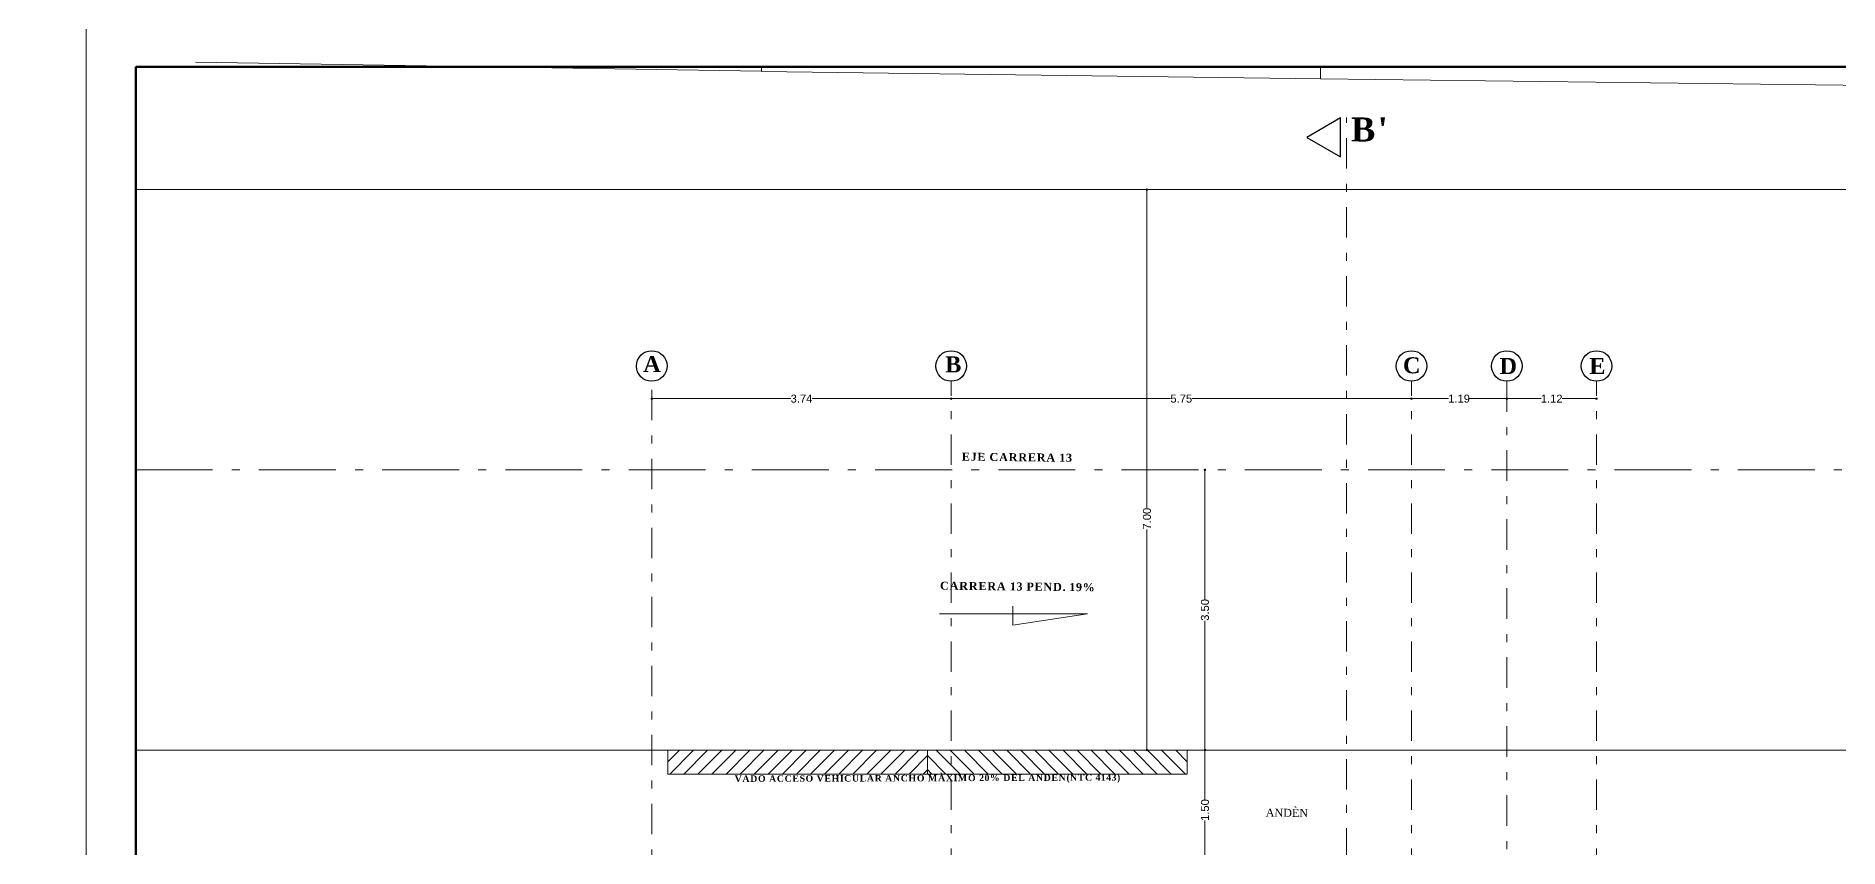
# Model space of a CAD drawing. Header units: inches. Extents: x 2908 to 3459, y -3172 to -55.
# Drawn here: x 3272.09 to 3294.61, y -133.76 to -123.62 of the extents above; entities that cross this region are included whole.
import ezdxf

# ---------------------------------------------------------------- set-up
doc = ezdxf.new("R2010")
doc.units = ezdxf.units.IN
doc.header["$MEASUREMENT"] = 0
doc.linetypes.add('ACAD_ISO10W100', pattern=[18, 12, -3, 0, -3])
doc.linetypes.add('DASHDOT', pattern=[25.4, 12.7, -6.35, 0, -6.35])
for name, color, linetype, lineweight in [('Capa2', 1, 'Continuous', 25), ('COTA', 1, 'Continuous', 9), ('E-EJES', 1, 'DASHDOT', 5), ('EJE VAL', 1, 'ACAD_ISO10W100', 18), ('Márgen', 7, 'Continuous', 80), ('PISO', 33, 'Continuous', 18)]:
    doc.layers.add(name, color=color, linetype=linetype, lineweight=lineweight)
doc.layers.add('TEXTO', color=4, linetype='Continuous')
doc.styles.add('Arial new', font='arial.ttf')
doc.styles.add('CONSTRUCTORA', font='times.ttf', dxfattribs={"height": 0.3})
doc.dimstyles.new('GUS', dxfattribs={"dimtxt": 0.1, "dimasz": 0.03, "dimexe": 0.05, "dimexo": 0.05, "dimgap": 0.005, "dimtad": 0, "dimzin": 1, "dimdsep": 46, "dimtxsty": 'Arial new', "dimblk": 'DOT', "dimcen": 0.01, "dimse1": 1, "dimse2": 1, "dimclrd": 1, "dimclre": 252, "dimclrt": 1, "dimaunit": 1, "dimadec": 0, "dimazin": 2, "dimtfac": 1, "dimtmove": 0, "dimatfit": 2, "dimldrblk": 'ARCHTICK', "dimfxl": 1, "dimlwd": -1, "dimlwe": -1, "dimarcsym": 1})

# ---------------------------------------------------------------- blocks, each defined once
blk = doc.blocks.new('_Dot')
at = {"color": 0, "linetype": 'ByBlock', "lineweight": -2}
blk.add_line((-0.5, 0), (-1, 0), dxfattribs=at)
at = {"color": 0, "linetype": 'ByBlock', "const_width": 0.5}
blk.add_lwpolyline([(-0.25, 0, 1), (0.25, 0, 1)], format="xyb", close=True, dxfattribs=at)
blk = doc.blocks.new('*D4384')
at = {"layer": 'COTA', "color": 1, "linetype": 'Continuous', "transparency": 16777216}
for p, q in [((3286.693, -132.569), (3286.693, -133.159)), ((3286.693, -134.009), (3286.693, -133.419))]:
    blk.add_line(p, q, dxfattribs=at)
at = {"layer": 'Defpoints', "color": 0, "transparency": 16777216}
for p in [(3286.472, -132.539), (3286.693, -132.539), (3286.472, -134.039)]:
    blk.add_point(p, dxfattribs=at)
at = {"layer": 'COTA', "color": 1, "transparency": 16777216, "xscale": 0.03, "yscale": 0.03, "zscale": 0.03}
for p, rotation in [((3286.693, -132.539), 90), ((3286.693, -134.039), 270)]:
    blk.add_blockref('_Dot', p, dxfattribs=dict(at, rotation=rotation))
at = {"layer": 'COTA', "color": 1, "transparency": 16777216, "insert": (3286.693, -133.289), "char_height": 0.1, "attachment_point": 5, "rotation": 90, "style": 'Arial new'}
blk.add_mtext('1.50', dxfattribs=at)
blk = doc.blocks.new('_ArchTick')
at = {"color": 0, "linetype": 'ByBlock', "const_width": 0.15}
blk.add_lwpolyline([(-0.5, -0.5), (0.5, 0.5)], dxfattribs=at)
blk = doc.blocks.new('*D4385')
at = {"layer": 'COTA', "color": 1, "linetype": 'Continuous', "transparency": 16777216}
for p, q in [((3286.693, -129.069), (3286.693, -130.655)), ((3286.693, -132.509), (3286.693, -130.924))]:
    blk.add_line(p, q, dxfattribs=at)
at = {"layer": 'Defpoints', "color": 0, "transparency": 16777216}
for p in [(3286.693, -129.039), (3286.693, -129.039), (3286.693, -132.539)]:
    blk.add_point(p, dxfattribs=at)
at = {"layer": 'COTA', "color": 1, "transparency": 16777216, "xscale": 0.03, "yscale": 0.03, "zscale": 0.03}
for p, rotation in [((3286.693, -129.039), 90), ((3286.693, -132.539), 270)]:
    blk.add_blockref('_Dot', p, dxfattribs=dict(at, rotation=rotation))
at = {"layer": 'COTA', "color": 1, "transparency": 16777216, "insert": (3286.693, -130.789), "char_height": 0.1, "attachment_point": 5, "rotation": 90, "style": 'Arial new'}
blk.add_mtext('3.50', dxfattribs=at)
blk = doc.blocks.new('*D4386')
at = {"layer": 'COTA', "color": 1, "linetype": 'Continuous', "transparency": 16777216}
for p, q in [((3285.968, -125.569), (3285.968, -129.514)), ((3285.968, -132.509), (3285.968, -129.783))]:
    blk.add_line(p, q, dxfattribs=at)
at = {"layer": 'Defpoints', "color": 0, "transparency": 16777216}
for p in [(3285.968, -125.539), (3286.693, -125.539), (3286.693, -132.539)]:
    blk.add_point(p, dxfattribs=at)
at = {"layer": 'COTA', "color": 1, "transparency": 16777216, "xscale": 0.03, "yscale": 0.03, "zscale": 0.03}
for p, rotation in [((3285.968, -125.539), 90), ((3285.968, -132.539), 270)]:
    blk.add_blockref('_Dot', p, dxfattribs=dict(at, rotation=rotation))
at = {"layer": 'COTA', "color": 1, "transparency": 16777216, "insert": (3285.968, -129.649), "char_height": 0.1, "attachment_point": 5, "rotation": 90, "style": 'Arial new'}
blk.add_mtext('7.00', dxfattribs=at)
blk = doc.blocks.new('*D4812')
at = {"layer": 'COTA', "color": 1, "linetype": 'Continuous', "transparency": 16777216}
for p, q in [((3279.81, -128.15), (3281.517, -128.15)), ((3283.492, -128.15), (3281.786, -128.15))]:
    blk.add_line(p, q, dxfattribs=at)
at = {"layer": 'Defpoints', "color": 0, "transparency": 16777216}
for p in [(3279.78, -127.933), (3283.522, -127.933), (3283.522, -128.15)]:
    blk.add_point(p, dxfattribs=at)
at = {"layer": 'COTA', "color": 1, "transparency": 16777216, "xscale": 0.03, "yscale": 0.03, "zscale": 0.03, "rotation": 180}
blk.add_blockref('_Dot', (3279.78, -128.15), dxfattribs=at)
at = {"layer": 'COTA', "color": 1, "transparency": 16777216, "xscale": 0.03, "yscale": 0.03, "zscale": 0.03}
blk.add_blockref('_Dot', (3283.522, -128.15), dxfattribs=at)
at = {"layer": 'COTA', "color": 1, "transparency": 16777216, "insert": (3281.651, -128.15), "char_height": 0.1, "attachment_point": 5, "style": 'Arial new'}
blk.add_mtext('3.74', dxfattribs=at)
blk = doc.blocks.new('*D4813')
at = {"layer": 'COTA', "color": 1, "linetype": 'Continuous', "transparency": 16777216}
for p, q in [((3283.552, -128.15), (3286.262, -128.15)), ((3289.243, -128.15), (3286.533, -128.15))]:
    blk.add_line(p, q, dxfattribs=at)
at = {"layer": 'Defpoints', "color": 0, "transparency": 16777216}
for p in [(3283.522, -127.933), (3289.273, -127.933), (3289.273, -128.15)]:
    blk.add_point(p, dxfattribs=at)
at = {"layer": 'COTA', "color": 1, "transparency": 16777216, "xscale": 0.03, "yscale": 0.03, "zscale": 0.03, "rotation": 180}
blk.add_blockref('_Dot', (3283.522, -128.15), dxfattribs=at)
at = {"layer": 'COTA', "color": 1, "transparency": 16777216, "xscale": 0.03, "yscale": 0.03, "zscale": 0.03}
blk.add_blockref('_Dot', (3289.273, -128.15), dxfattribs=at)
at = {"layer": 'COTA', "color": 1, "transparency": 16777216, "insert": (3286.397, -128.15), "char_height": 0.1, "attachment_point": 5, "style": 'Arial new'}
blk.add_mtext('5.75', dxfattribs=at)
blk = doc.blocks.new('*D4814')
at = {"layer": 'COTA', "color": 1, "linetype": 'Continuous', "transparency": 16777216}
for p, q in [((3289.303, -128.15), (3289.738, -128.15)), ((3290.434, -128.15), (3289.998, -128.15))]:
    blk.add_line(p, q, dxfattribs=at)
at = {"layer": 'Defpoints', "color": 0, "transparency": 16777216}
for p in [(3289.273, -127.933), (3290.464, -127.933), (3290.464, -128.15)]:
    blk.add_point(p, dxfattribs=at)
at = {"layer": 'COTA', "color": 1, "transparency": 16777216, "xscale": 0.03, "yscale": 0.03, "zscale": 0.03, "rotation": 180}
blk.add_blockref('_Dot', (3289.273, -128.15), dxfattribs=at)
at = {"layer": 'COTA', "color": 1, "transparency": 16777216, "xscale": 0.03, "yscale": 0.03, "zscale": 0.03}
blk.add_blockref('_Dot', (3290.464, -128.15), dxfattribs=at)
at = {"layer": 'COTA', "color": 1, "transparency": 16777216, "insert": (3289.868, -128.15), "char_height": 0.1, "attachment_point": 5, "style": 'Arial new'}
blk.add_mtext('1.19', dxfattribs=at)
blk = doc.blocks.new('*D4815')
at = {"layer": 'COTA', "color": 1, "linetype": 'Continuous', "transparency": 16777216}
for p, q in [((3290.494, -128.15), (3290.896, -128.15)), ((3291.556, -128.15), (3291.155, -128.15))]:
    blk.add_line(p, q, dxfattribs=at)
at = {"layer": 'Defpoints', "color": 0, "transparency": 16777216}
for p in [(3290.464, -127.933), (3291.586, -127.933), (3291.586, -128.15)]:
    blk.add_point(p, dxfattribs=at)
at = {"layer": 'COTA', "color": 1, "transparency": 16777216, "xscale": 0.03, "yscale": 0.03, "zscale": 0.03, "rotation": 180}
blk.add_blockref('_Dot', (3290.464, -128.15), dxfattribs=at)
at = {"layer": 'COTA', "color": 1, "transparency": 16777216, "xscale": 0.03, "yscale": 0.03, "zscale": 0.03}
blk.add_blockref('_Dot', (3291.586, -128.15), dxfattribs=at)
at = {"layer": 'COTA', "color": 1, "transparency": 16777216, "insert": (3291.025, -128.15), "char_height": 0.1, "attachment_point": 5, "style": 'Arial new'}
blk.add_mtext('1.12', dxfattribs=at)
blk = doc.blocks.new('*D4829')
at = {"layer": 'COTA', "color": 1, "linetype": 'Continuous', "transparency": 16777216}
for p, q in [((3289.303, -145.091), (3289.738, -145.091)), ((3290.434, -145.091), (3289.998, -145.091))]:
    blk.add_line(p, q, dxfattribs=at)
at = {"layer": 'Defpoints', "color": 0, "transparency": 16777216}
for p in [(3290.464, -127.933), (3289.273, -144.874), (3290.464, -145.091)]:
    blk.add_point(p, dxfattribs=at)
at = {"layer": 'COTA', "color": 1, "transparency": 16777216, "xscale": 0.03, "yscale": 0.03, "zscale": 0.03, "rotation": 180}
blk.add_blockref('_Dot', (3289.273, -145.091), dxfattribs=at)
at = {"layer": 'COTA', "color": 1, "transparency": 16777216, "xscale": 0.03, "yscale": 0.03, "zscale": 0.03}
blk.add_blockref('_Dot', (3290.464, -145.091), dxfattribs=at)
at = {"layer": 'COTA', "color": 1, "transparency": 16777216, "insert": (3289.868, -145.091), "char_height": 0.1, "attachment_point": 5, "style": 'Arial new'}
blk.add_mtext('1.19', dxfattribs=at)
blk = doc.blocks.new('*D4830')
at = {"layer": 'COTA', "color": 1, "linetype": 'Continuous', "transparency": 16777216}
for p, q in [((3290.494, -145.091), (3290.896, -145.091)), ((3291.556, -145.091), (3291.155, -145.091))]:
    blk.add_line(p, q, dxfattribs=at)
at = {"layer": 'Defpoints', "color": 0, "transparency": 16777216}
for p in [(3291.586, -127.933), (3290.464, -144.874), (3291.586, -145.091)]:
    blk.add_point(p, dxfattribs=at)
at = {"layer": 'COTA', "color": 1, "transparency": 16777216, "xscale": 0.03, "yscale": 0.03, "zscale": 0.03, "rotation": 180}
blk.add_blockref('_Dot', (3290.464, -145.091), dxfattribs=at)
at = {"layer": 'COTA', "color": 1, "transparency": 16777216, "xscale": 0.03, "yscale": 0.03, "zscale": 0.03}
blk.add_blockref('_Dot', (3291.586, -145.091), dxfattribs=at)
at = {"layer": 'COTA', "color": 1, "transparency": 16777216, "insert": (3291.025, -145.091), "char_height": 0.1, "attachment_point": 5, "style": 'Arial new'}
blk.add_mtext('1.12', dxfattribs=at)

msp = doc.modelspace()

# ---------------------------------------------------------------- hatches: boundary and pattern name
at = {"layer": 'PISO'}
h = msp.add_hatch(dxfattribs=at)
h.set_pattern_fill('ANSI31', color=256, angle=0.2534, style=0)
h.set_pattern_definition([(45.253364, (4.4207, 9.69905), (-0.0887783386, 0.0879966283), [])])
h.paths.add_polyline_path([(3283.226, -132.539), (3279.98, -132.539), (3279.98, -132.839), (3283.226, -132.839)])
h = msp.add_hatch(dxfattribs=at)
h.set_pattern_fill('ANSI31', color=256, angle=0.2534, style=0)
h.set_pattern_definition([(134.746636, (6562.03195, 9.69905), (0.0887783386, 0.0879966283), [])])
h.paths.add_polyline_path([(3283.226, -132.539), (3286.472, -132.539), (3286.472, -132.839), (3283.226, -132.839)])

# ---------------------------------------------------------------- linework, layer by layer
at = {"layer": 'Capa2'}
msp.add_lwpolyline([(3287.965, -124.886), (3288.385, -125.128), (3288.385, -124.643)], close=True, dxfattribs=at)
for centre in [(3279.78, -127.742), (3283.522, -127.742), (3289.273, -127.742), (3290.464, -127.742), (3291.586, -127.742)]:
    msp.add_circle(centre, 0.191, dxfattribs=at)
at = {"layer": 'COTA'}
msp.add_lwpolyline([(3272.711, -147.926), (3272.711, -122.926), (3307.711, -122.926), (3307.711, -147.926), (3272.711, -147.926)], close=True, dxfattribs=at)
at = {"layer": 'E-EJES', "ltscale": 0.03}
for p, q in [((3288.462, -146.826), (3288.462, -124.637)), ((3279.78, -137.039), (3279.78, -127.933)), ((3283.522, -145.355), (3283.522, -127.933)), ((3289.273, -145.355), (3289.273, -127.933)), ((3290.464, -127.933), (3290.464, -145.355)), ((3291.586, -145.355), (3291.586, -127.933))]:
    msp.add_line(p, q, dxfattribs=at)
at = {"layer": 'EJE VAL', "ltscale": 0.08}
msp.add_line((3273.332, -129.039), (3299.518, -129.039), dxfattribs=at)
at = {"layer": 'Márgen'}
for p, q in [((3306.806, -124.003), (3273.332, -124.003)), ((3273.332, -124.003), (3273.332, -147.406))]:
    msp.add_line(p, q, dxfattribs=at)
at = {"layer": 'PISO'}
for p, q in [((3273.332, -125.539), (3296.066, -125.539)), ((3283.376, -130.84, 1.031), (3285.223, -130.84, 1.031)), ((3284.29, -130.978, 1.031), (3284.29, -130.744, 1.031)), ((3285.223, -130.84, 1.031), (3284.29, -130.978, 1.031)), ((3273.332, -132.539), (3298.065, -132.539)), ((3279.98, -132.539), (3279.98, -132.839, 0.078)), ((3283.226, -132.539), (3283.226, -132.839, 10.049)), ((3286.472, -132.539), (3286.472, -132.839, 0.078))]:
    msp.add_line(p, q, dxfattribs=at)
at = {"layer": 'PISO', "flags": 128}
for points, elevation in [([(3274.079, -123.945), (3281.151, -124.057), (3281.153, -124.003)], -0.433), ([(3281.151, -124.062), (3288.138, -124.153), (3288.137, -124.003)], -0.433), ([(3288.138, -124.153), (3295.008, -124.237), (3295.011, -124.003)], -0.433), ([(3279.98, -132.839), (3286.472, -132.839)], 10.049)]:
    msp.add_lwpolyline(points, dxfattribs=dict(at, elevation=elevation))

# ---------------------------------------------------------------- texts
at = {"layer": 'TEXTO', "insert": (3288.519, -124.637), "char_height": 0.3, "width": 7.08828, "attachment_point": 1, "style": 'CONSTRUCTORA'}
msp.add_mtext("{\\fTimes New Roman|b1|i0|c0|p18;\\T1.1;B'}", dxfattribs=at)
at = {"layer": 'TEXTO', "attachment_point": 1, "style": 'CONSTRUCTORA'}
for s, insert, char_height, width, rotation in [('{\\fTimes New Roman|b1|i0|c0|p18;\\T1.1;A}', (3279.674, -127.617), 0.2, 4.72552, 359.9982), ('{\\fTimes New Roman|b1|i0|c0|p18;\\T1.1;B  }', (3283.447, -127.622), 0.2, 4.72552, 359.9982), ('{\\fTimes New Roman|b1|i0|c0|p18;\\T1.1;C}', (3289.167, -127.633), 0.2, 4.72552, 359.9982), ('{\\fTimes New Roman|b1|i0|c0|p18;\\T1.1;D }', (3290.374, -127.642), 0.2, 4.72552, 359.9982), ('{\\fTimes New Roman|b1|i0|c0|p18;\\T1.1;E }', (3291.496, -127.642), 0.2, 4.72552, 359.9982), ('{\\fTimes New Roman|b1|i0|c0|p18;\\T1.1;EJE CARRERA 13}', (3283.655, -128.824), 0.1, 2.36276, 359.3865), ('{\\fTimes New Roman|b1|i0|c0|p18;\\T1.1;  CARRERA 13 PEND. 19%}', (3283.3, -130.435, -8.2), 0.1, 2.36276, 359.3865), ('{\\fTimes New Roman|b1|i0|c0|p18;\\T1.1;VADO ACCESO VEHICULAR ANCHO MÀXIMO 20% DEL ANDEN(NTC 4143)}', (3280.816, -132.857, 0.818), 0.081, 4.76208, 0.195)]:
    msp.add_mtext(s, dxfattribs=dict(at, insert=insert, char_height=char_height, width=width, rotation=rotation))
at = {"layer": 'TEXTO', "insert": (3287.004, -133.266, 1.031), "char_height": 0.1, "attachment_point": 1, "rotation": 359.3848, "style": 'CONSTRUCTORA'}
msp.add_mtext_dynamic_manual_height_columns('\\pi0.44886;ANDÈN', width=1.41121, gutter_width=12.5, heights=[0], dxfattribs=at)

# ---------------------------------------------------------------- dimensions: what is measured, and where the dimension line sits
at = {"layer": 'COTA'}
dim = msp.add_linear_dim(base=(3285.968, -125.539), p1=(3286.693, -132.539), p2=(3286.693, -125.539), angle=90, dimstyle='GUS', dxfattribs=at)
dim.commit()
dim.dimension.update_dxf_attribs({"geometry": '*D4386', "text_midpoint": (3285.968, -129.649), "dimtype": 160})
for base, p1, p2, picture, middle in [((3283.522, -128.15), (3279.78, -127.933), (3283.522, -127.933), '*D4812', (3281.651, -128.15)), ((3289.273, -128.15), (3283.522, -127.933), (3289.273, -127.933), '*D4813', (3286.397, -128.15)), ((3290.464, -128.15), (3289.273, -127.933), (3290.464, -127.933), '*D4814', (3289.868, -128.15)), ((3290.464, -145.091), (3289.273, -144.874), (3290.464, -127.933), '*D4829', (3289.868, -145.091)), ((3291.586, -128.15), (3290.464, -127.933), (3291.586, -127.933), '*D4815', (3291.025, -128.15)), ((3291.586, -145.091), (3290.464, -144.874), (3291.586, -127.933), '*D4830', (3291.025, -145.091))]:
    dim = msp.add_linear_dim(base=base, p1=p1, p2=p2, dimstyle='GUS', dxfattribs=at)
    dim.commit()
    dim.dimension.update_dxf_attribs({"geometry": picture, "text_midpoint": middle})
for base, p1, p2, picture, middle in [((3286.693, -129.039), (3286.693, -132.539), (3286.693, -129.039), '*D4385', (3286.693, -130.789)), ((3286.693, -132.539), (3286.472, -134.039), (3286.472, -132.539), '*D4384', (3286.693, -133.289))]:
    dim = msp.add_linear_dim(base=base, p1=p1, p2=p2, angle=90, dimstyle='GUS', dxfattribs=at)
    dim.commit()
    dim.dimension.update_dxf_attribs({"geometry": picture, "text_midpoint": middle})

doc.saveas('drawing.dxf')
